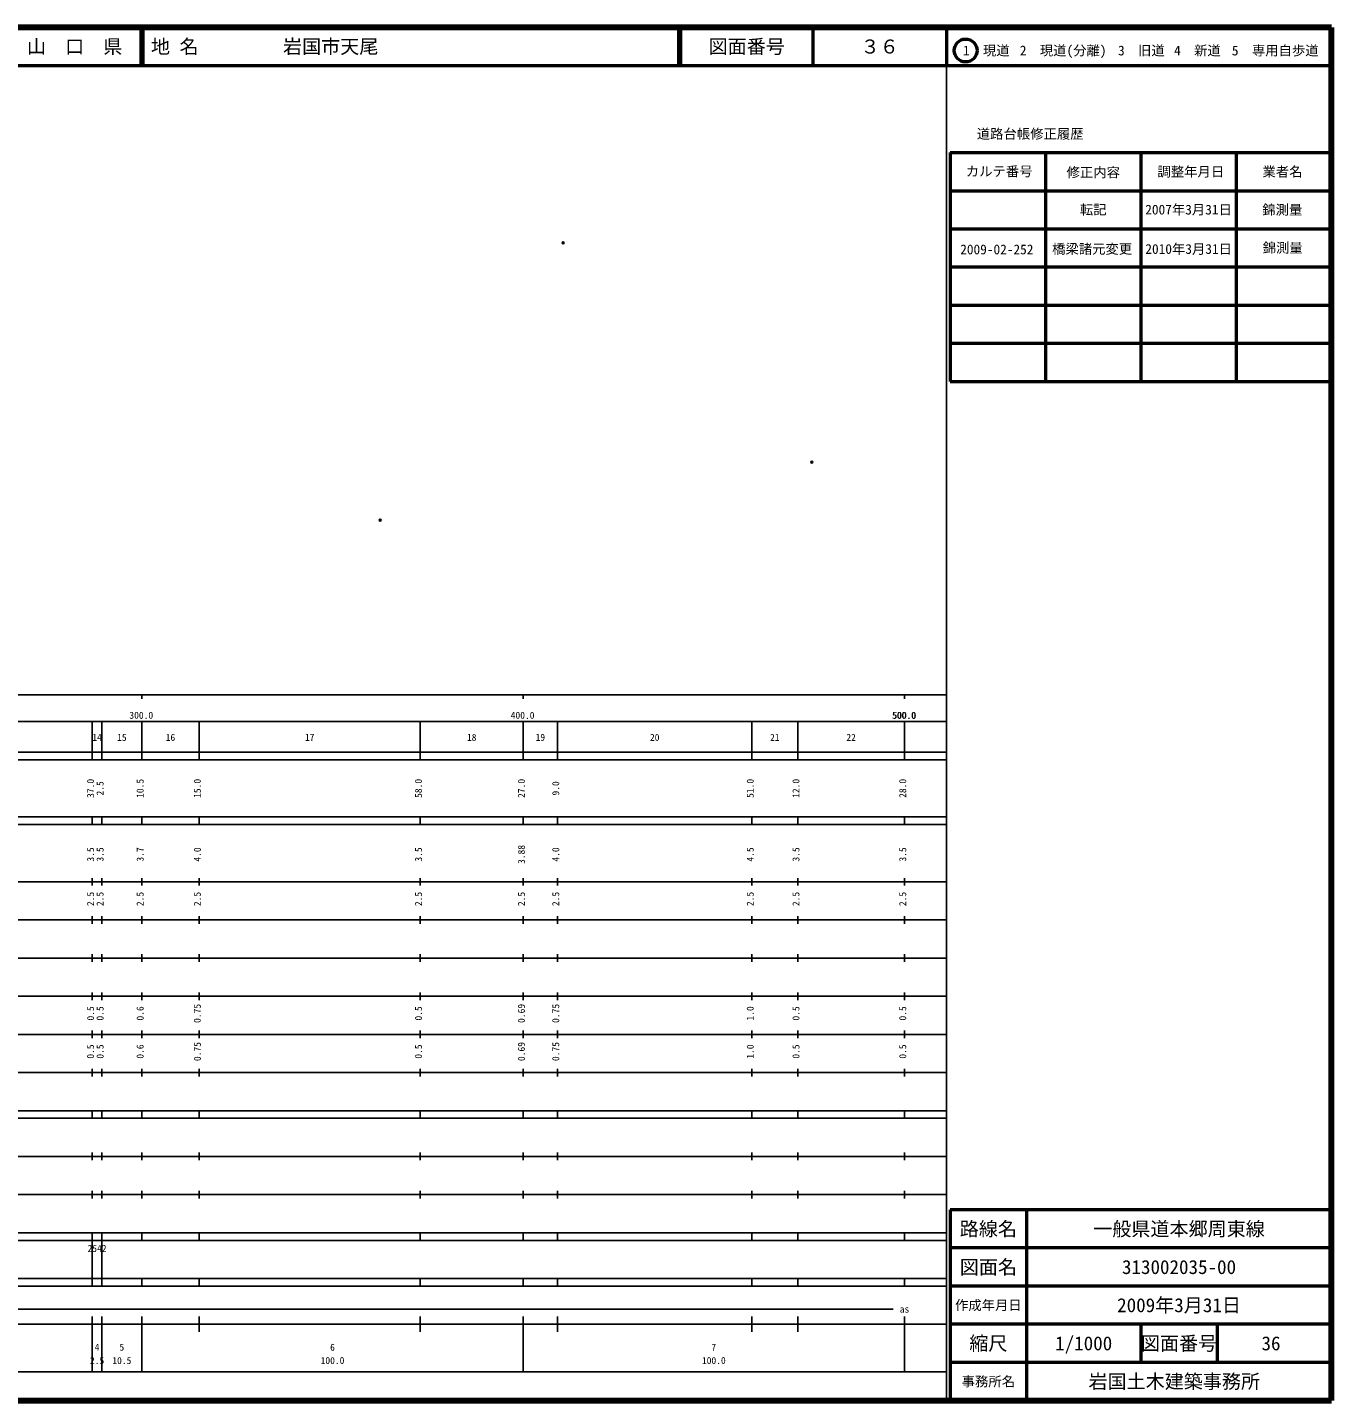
# Model space of a CAD drawing. Units: millimetres on the paper. Extents: x 40 to 680, y 20 to 380.
# Drawn here: x 338 to 680, y 20 to 380 of the extents above; entities that cross this region are included whole.
import ezdxf
from ezdxf.enums import TextEntityAlignment as Align

# ---------------------------------------------------------------- set-up
doc = ezdxf.new("R2010")
doc.units = ezdxf.units.MM
doc.header["$PDMODE"] = 32
doc.header["$PDSIZE"] = 0.5
doc.layers.add('M-OTRS', color=6, linetype='Continuous')
doc.layers.add('M-TTL-TXT', color=7, linetype='Continuous')
for name, color, linetype, lineweight in [('M-TTL', 2, 'Continuous', 140), ('M-TTL-BAND', 7, 'Continuous', 25), ('M-TTL-FRAM', 2, 'Continuous', 50), ('M-TTL-LINE', 7, 'Continuous', 50)]:
    doc.layers.add(name, color=color, linetype=linetype, lineweight=lineweight)
doc.styles.add('ＭＳ ゴシック', font='')
doc.styles.get('ＭＳ ゴシック').set_extended_font_data('MS Gothic')

msp = doc.modelspace()

# ---------------------------------------------------------------- linework, layer by layer
at = {"layer": 'M-OTRS'}
for p in [(478.458, 323.512), (543.685, 266.029), (430.514, 250.827)]:
    msp.add_point(p, dxfattribs=at)
at = {"layer": 'M-TTL'}
for p, q in [((680, 380), (40, 380)), ((680, 20), (680, 380)), ((40, 20), (680, 20))]:
    msp.add_line(p, q, dxfattribs=at)
at = {"layer": 'M-TTL-BAND'}
for p, q in [((579, 20), (579, 370)), ((40, 205), (579, 205)), ((368, 205), (368, 204)), ((468, 205), (468, 204)), ((568, 205), (568, 204)), ((68, 198), (579, 198)), ((355, 188), (355, 198)), ((357.5, 188), (357.5, 198)), ((368, 188), (368, 198)), ((383, 188), (383, 198)), ((441, 188), (441, 198)), ((468, 188), (468, 198)), ((477, 188), (477, 198)), ((528, 188), (528, 198)), ((540, 188), (540, 198)), ((568, 188), (568, 198)), ((40, 190), (579, 190)), ((40, 188), (579, 188)), ((40, 173), (579, 173)), ((355, 171), (355, 173)), ((357.5, 171), (357.5, 173)), ((368, 171), (368, 173)), ((383, 171), (383, 173)), ((441, 171), (441, 173)), ((468, 171), (468, 173)), ((477, 171), (477, 173)), ((528, 171), (528, 173)), ((540, 171), (540, 173)), ((568, 171), (568, 173)), ((40, 171), (579, 171)), ((40, 156), (579, 156)), ((355, 155), (355, 157)), ((357.5, 155), (357.5, 157)), ((368, 155), (368, 157)), ((383, 155), (383, 157)), ((441, 155), (441, 157)), ((468, 155), (468, 157)), ((477, 155), (477, 157)), ((528, 155), (528, 157)), ((540, 155), (540, 157)), ((568, 155), (568, 157)), ((46, 146), (579, 146)), ((355, 145), (355, 147)), ((357.5, 145), (357.5, 147)), ((368, 145), (368, 147)), ((383, 145), (383, 147)), ((441, 145), (441, 147)), ((468, 145), (468, 147)), ((477, 145), (477, 147)), ((528, 145), (528, 147)), ((540, 145), (540, 147)), ((568, 145), (568, 147)), ((355, 135), (355, 137)), ((357.5, 135), (357.5, 137)), ((368, 135), (368, 137)), ((383, 135), (383, 137)), ((441, 135), (441, 137)), ((468, 135), (468, 137)), ((477, 135), (477, 137)), ((528, 135), (528, 137)), ((540, 135), (540, 137)), ((568, 135), (568, 137)), ((52, 136), (579, 136)), ((46, 126), (579, 126)), ((355, 125), (355, 127)), ((357.5, 125), (357.5, 127)), ((368, 125), (368, 127)), ((383, 125), (383, 127)), ((441, 125), (441, 127)), ((468, 125), (468, 127)), ((477, 125), (477, 127)), ((528, 125), (528, 127)), ((540, 125), (540, 127)), ((568, 125), (568, 127)), ((52, 116), (579, 116)), ((355, 115), (355, 117)), ((357.5, 115), (357.5, 117)), ((368, 115), (368, 117)), ((383, 115), (383, 117)), ((441, 115), (441, 117)), ((468, 115), (468, 117)), ((477, 115), (477, 117)), ((528, 115), (528, 117)), ((540, 115), (540, 117)), ((568, 115), (568, 117)), ((46, 106), (579, 106)), ((355, 105), (355, 107)), ((357.5, 105), (357.5, 107)), ((368, 105), (368, 107)), ((383, 105), (383, 107)), ((441, 105), (441, 107)), ((468, 105), (468, 107)), ((477, 105), (477, 107)), ((528, 105), (528, 107)), ((540, 105), (540, 107)), ((568, 105), (568, 107)), ((40, 96), (579, 96)), ((40, 94), (579, 94)), ((355, 94), (355, 96)), ((357.5, 94), (357.5, 96)), ((368, 94), (368, 96)), ((383, 94), (383, 96)), ((441, 94), (441, 96)), ((468, 94), (468, 96)), ((477, 94), (477, 96)), ((528, 94), (528, 96)), ((540, 94), (540, 96)), ((568, 94), (568, 96)), ((49, 84), (579, 84)), ((355, 83), (355, 85)), ((357.5, 83), (357.5, 85)), ((368, 83), (368, 85)), ((383, 83), (383, 85)), ((441, 83), (441, 85)), ((468, 83), (468, 85)), ((477, 83), (477, 85)), ((528, 83), (528, 85)), ((540, 83), (540, 85)), ((568, 83), (568, 85)), ((40, 74), (579, 74)), ((355, 73), (355, 75)), ((357.5, 73), (357.5, 75)), ((368, 73), (368, 75)), ((383, 73), (383, 75)), ((441, 73), (441, 75)), ((468, 73), (468, 75)), ((477, 73), (477, 75)), ((528, 73), (528, 75)), ((540, 73), (540, 75)), ((568, 73), (568, 75)), ((40, 64), (579, 64)), ((40, 62), (579, 62)), ((355, 62), (355, 64)), ((355, 52), (355, 62)), ((357.5, 62), (357.5, 64)), ((357.5, 52), (357.5, 62)), ((368, 62), (368, 64)), ((383, 62), (383, 64)), ((441, 62), (441, 64)), ((468, 62), (468, 64)), ((477, 62), (477, 64)), ((528, 62), (528, 64)), ((540, 62), (540, 64)), ((568, 62), (568, 64)), ((40, 52), (579, 52)), ((355, 50), (355, 52)), ((357.5, 50), (357.5, 52)), ((368, 50), (368, 52)), ((383, 50), (383, 52)), ((441, 50), (441, 52)), ((468, 50), (468, 52)), ((477, 50), (477, 52)), ((528, 50), (528, 52)), ((540, 50), (540, 52)), ((568, 50), (568, 52)), ((40, 50), (579, 50)), ((71, 44), (565, 44)), ((40, 40), (579, 40)), ((355, 27.5), (355, 42)), ((357.5, 27.5), (357.5, 42)), ((368, 27.5), (368, 42)), ((383, 38), (383, 42)), ((441, 38), (441, 42)), ((468, 27.5), (468, 42)), ((477, 38), (477, 42)), ((528, 38), (528, 42)), ((540, 38), (540, 42)), ((568, 27.5), (568, 42)), ((68, 27.5), (579, 27.5))]:
    msp.add_line(p, q, dxfattribs=at)
at = {"layer": 'M-TTL-FRAM'}
for p, q in [((580, 347.197), (580, 287.197)), ((580, 347.197), (680, 347.197)), ((580, 287.197), (680, 287.197)), ((680, 70), (580, 70)), ((580, 70), (580, 20))]:
    msp.add_line(p, q, dxfattribs=at)
at = {"layer": 'M-TTL-LINE'}
for p, q in [((367.75, 380), (367.75, 370)), ((368.25, 380), (368.25, 370)), ((508.747, 380), (508.747, 370)), ((509.247, 380), (509.247, 370)), ((543.997, 380), (543.997, 370)), ((579, 380), (579, 370)), ((40, 370), (680, 370)), ((605, 347.197), (605, 287.197)), ((630, 347.197), (630, 287.197)), ((655, 347.197), (655, 287.197)), ((580, 337.197), (680, 337.197)), ((580, 327.197), (680, 327.197)), ((580, 317.197), (680, 317.197)), ((580, 307.197), (680, 307.197)), ((580, 297.197), (680, 297.197)), ((600, 70), (600, 20)), ((680, 60), (580, 60)), ((680, 50), (580, 50)), ((680, 40), (580, 40)), ((630, 40), (630, 30)), ((650, 40), (650, 30)), ((680, 30), (580, 30))]:
    msp.add_line(p, q, dxfattribs=at)
msp.add_circle((584.031, 373.958), 3, dxfattribs=at)

# ---------------------------------------------------------------- texts
at = {"layer": 'M-TTL-BAND', "style": 'ＭＳ ゴシック'}
for s, p in [('300.0', (367.844, 198.195)), ('400.0', (467.844, 198.195)), ('500.0', (567.844, 198.195)), ('500.0', (568, 198.195)), ('14', (356.25, 192.405)), ('15', (362.75, 192.405)), ('16', (375.5, 192.405)), ('17', (412, 192.405)), ('18', (454.5, 192.405)), ('19', (472.5, 192.405)), ('20', (502.5, 192.405)), ('21', (534, 192.405)), ('22', (554, 192.405)), ('as', (568, 42.5)), ('4', (356.25, 32.523)), ('5', (362.75, 32.523)), ('6', (418, 32.523)), ('7', (518, 32.523)), ('2.5', (356.25, 29.033)), ('10.5', (362.75, 29.033)), ('100.0', (418, 29.033)), ('100.0', (518, 29.033))]:
    msp.add_text(s, height=1.833, dxfattribs=at).set_placement(p, align=Align.BOTTOM_CENTER)
for s, p in [('37.0', (356, 180.5)), ('2.5', (358.5, 180.5)), ('10.5', (369, 180.5)), ('15.0', (384, 180.5)), ('58.0', (442, 180.5)), ('27.0', (469, 180.5)), ('9.0', (478, 180.5)), ('51.0', (529, 180.5)), ('12.0', (541, 180.5)), ('28.0', (569, 180.5)), ('3.5', (356, 163.174)), ('3.5', (358.5, 163.174)), ('3.7', (369, 163.174)), ('4.0', (384, 163.174)), ('3.5', (442, 163.174)), ('3.88', (469, 163.174)), ('4.0', (478, 163.174)), ('4.5', (529, 163.174)), ('3.5', (541, 163.174)), ('3.5', (569, 163.174)), ('2.5', (356, 151.5)), ('2.5', (358.5, 151.5)), ('2.5', (369, 151.5)), ('2.5', (384, 151.5)), ('2.5', (442, 151.5)), ('2.5', (469, 151.5)), ('2.5', (478, 151.5)), ('2.5', (529, 151.5)), ('2.5', (541, 151.5)), ('2.5', (569, 151.5)), ('0.5', (356, 121.5)), ('0.5', (358.5, 121.5)), ('0.6', (369, 121.5)), ('0.75', (384, 121.5)), ('0.5', (442, 121.5)), ('0.69', (469, 121.5)), ('0.75', (478, 121.5)), ('1.0', (529, 121.5)), ('0.5', (541, 121.5)), ('0.5', (569, 121.5)), ('0.5', (356, 111.5)), ('0.5', (358.5, 111.5)), ('0.6', (369, 111.5)), ('0.75', (384, 111.5)), ('0.5', (442, 111.5)), ('0.69', (469, 111.5)), ('0.75', (478, 111.5)), ('1.0', (529, 111.5)), ('0.5', (541, 111.5)), ('0.5', (569, 111.5))]:
    msp.add_text(s, height=1.833, rotation=90, dxfattribs=at).set_placement(p, align=Align.BOTTOM_CENTER)
msp.add_text('2542', height=1.833, dxfattribs=at).set_placement((353.75, 58.405), align=Align.BOTTOM_LEFT)
at = {"layer": 'M-TTL-TXT', "style": 'ＭＳ ゴシック'}
for s, height, p in [('山\u3000口\u3000県', 3.666, (350.375, 375)), ('図面番号', 3.666, (526.622, 375)), ('３６', 3.666, (561.497, 375)), ('1\u3000現道', 2.566, (589.448, 373.958)), ('2\u3000現道(分離)', 2.566, (609.619, 373.958)), ('3\u3000旧道', 2.566, (630.121, 373.958)), ('4\u3000新道', 2.566, (644.824, 373.958)), ('5\u3000専用自歩道', 2.566, (665.228, 373.958)), ('道路台帳修正履歴', 2.566, (600.968, 352.113)), ('カルテ番号', 2.566, (592.839, 342.277)), ('修正内容', 2.566, (617.509, 342.023)), ('調整年月日', 2.566, (643.089, 342.197)), ('業者名', 2.566, (667.134, 342.197)), ('転記', 2.566, (617.5, 332.245)), ('2007年3月31日', 2.566, (642.5, 332.245)), ('錦測量', 2.566, (667.077, 332.189)), ('2009-02-252', 2.566, (592.218, 321.807)), ('橋梁諸元変更', 2.566, (617.21, 321.941)), ('2010年3月31日', 2.566, (642.528, 321.926)), ('錦測量', 2.566, (667.191, 322.235)), ('路線名', 3.666, (590, 65)), ('路線名', 3.666, (590, 65)), ('一般県道本郷周東線', 3.666, (640, 65)), ('図面名', 3.666, (590, 55)), ('図面名', 3.666, (590, 55)), ('313002035-00', 3.666, (640, 55)), ('2009年3月31日', 3.666, (640, 45)), ('作成年月日', 2.566, (590, 45)), ('作成年月日', 2.566, (590, 45)), ('縮尺', 3.666, (590, 35)), ('縮尺', 3.666, (590, 35)), ('1/1000', 3.666, (615, 35)), ('図面番号', 3.666, (640, 35)), ('図面番号', 3.666, (640, 35)), ('36', 3.666, (664.125, 35)), ('事務所名', 2.566, (590, 25)), ('事務所名', 2.566, (590, 25)), ('岩国土木建築事務所 ', 3.666, (640, 25))]:
    msp.add_text(s, height=height, dxfattribs=at).set_placement(p, align=Align.MIDDLE_CENTER)
for s, p in [('地 名', (370.38, 375)), ('岩国市天尾', (405.024, 375))]:
    msp.add_text(s, height=3.666, dxfattribs=at).set_placement(p, align=Align.MIDDLE_LEFT)

doc.saveas('drawing.dxf')
